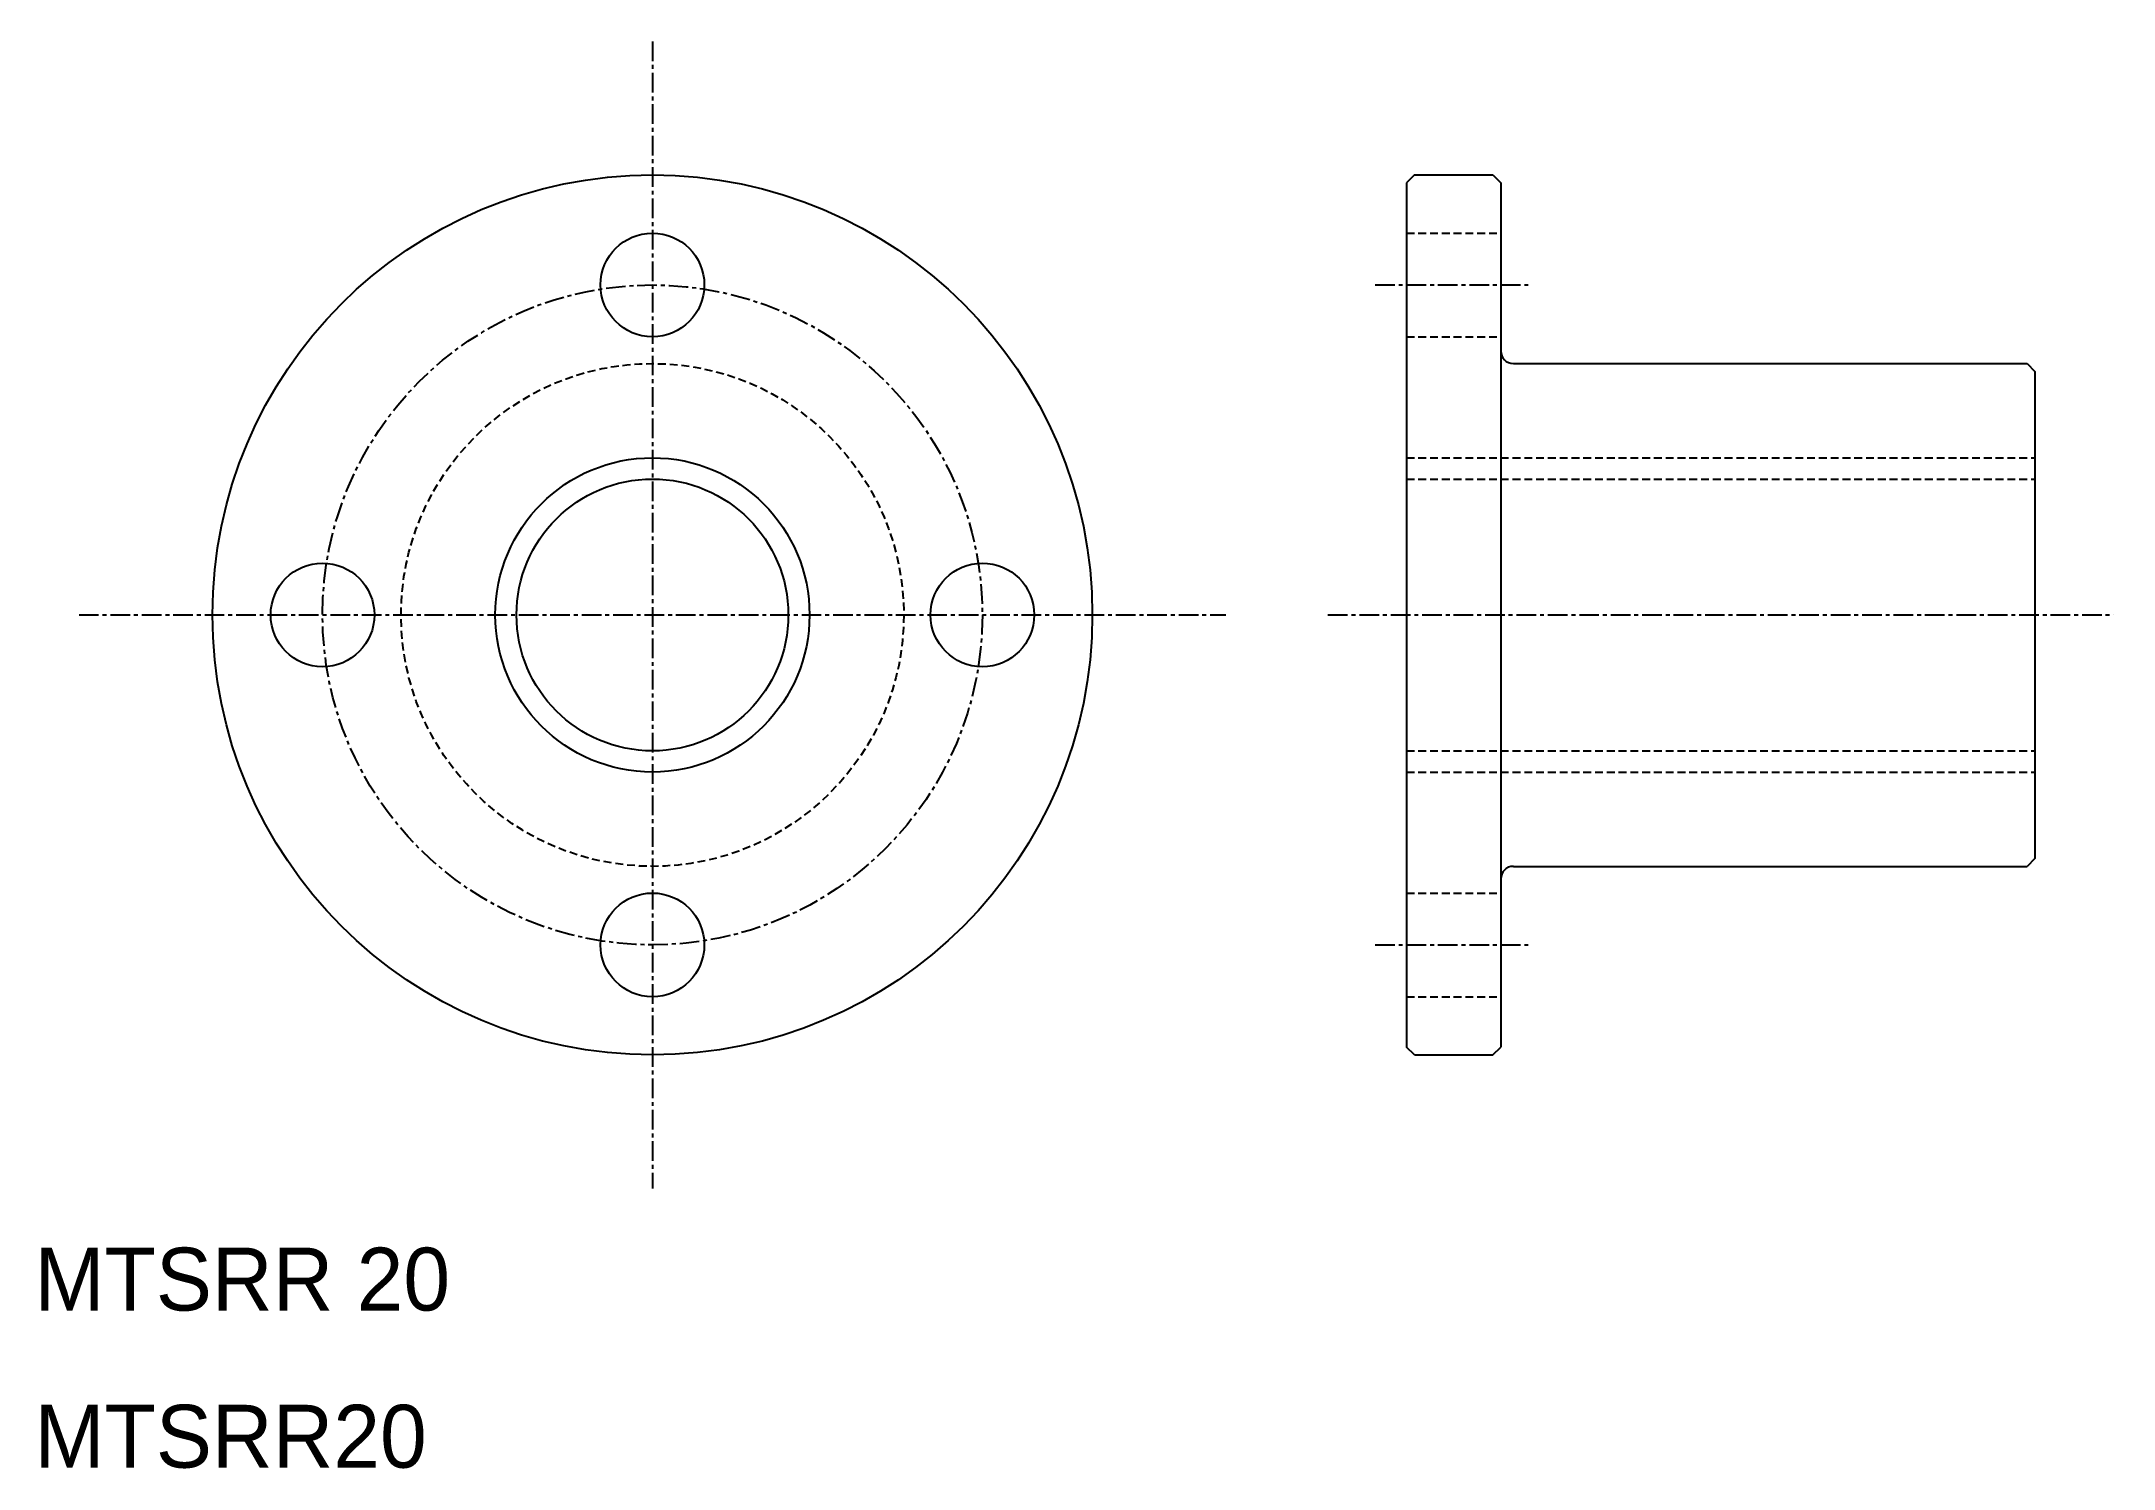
# Model space of a CAD drawing. Extents: x 10 to 142, y 10 to 101.
import ezdxf

# ---------------------------------------------------------------- set-up
doc = ezdxf.new("R2010")
doc.units = 0
doc.linetypes.add('CENTER', pattern=[2, 1.25, -0.25, 0.25, -0.25])
doc.linetypes.add('DASHED', pattern=[0.75, 0.5, -0.25])
doc.layers.get('0').update_dxf_attribs({"linetype": 'CONTINUOUS'})
doc.layers.add('CENTER', color=1, linetype='CENTER')

msp = doc.modelspace()

# ---------------------------------------------------------------- linework, layer by layer
at = {"color": 7, "linetype": 'CONTINUOUS'}
for p, q in [((97.83, 92.27), (97.33, 91.77)), ((97.33, 91.77), (97.33, 36.77)), ((97.83, 92.27), (102.83, 92.27)), ((102.83, 92.27), (103.33, 91.77)), ((103.33, 91.77), (103.33, 36.77)), ((104.13, 80.27), (136.83, 80.27)), ((136.83, 80.27), (137.33, 79.77)), ((137.33, 79.77), (137.33, 48.77)), ((97.33, 78.27), (97.33, 78.27)), ((104.13, 48.27), (136.83, 48.27)), ((137.33, 48.77), (136.83, 48.27)), ((97.83, 36.27), (97.33, 36.77)), ((97.83, 36.27), (102.83, 36.27)), ((102.83, 36.27), (103.33, 36.77))]:
    msp.add_line(p, q, dxfattribs=at)
at = {"color": 3, "linetype": 'DASHED'}
for p, q in [((97.33, 88.57), (103.33, 88.57)), ((97.33, 81.97), (103.33, 81.97)), ((97.33, 74.27), (137.33, 74.27)), ((97.33, 72.92), (137.33, 72.92)), ((97.33, 55.62), (137.33, 55.62)), ((97.33, 54.27), (137.33, 54.27)), ((97.33, 46.57), (103.33, 46.57)), ((97.33, 39.97), (103.33, 39.97))]:
    msp.add_line(p, q, dxfattribs=at)
at = {"color": 7, "linetype": 'CONTINUOUS'}
for centre, radius in [((49.33, 64.27), 28), ((49.33, 85.27), 3.3), ((49.33, 64.27), 8.65), ((28.33, 64.27), 3.3), ((70.33, 64.27), 3.3), ((49.33, 43.27), 3.3)]:
    msp.add_circle(centre, radius, dxfattribs=at)
at = {"color": 3, "linetype": 'DASHED'}
msp.add_circle((49.33, 64.27), 16, dxfattribs=at)
at = {"color": 3}
msp.add_circle((49.33, 64.27), 10, dxfattribs=at)
at = {"color": 7, "linetype": 'CONTINUOUS'}
for centre, start, end in [((104.13, 81.07), 180, 270), ((104.13, 47.47), 90, 180)]:
    msp.add_arc(centre, 0.8, start, end, dxfattribs=at)
at = {"layer": 'CENTER', "color": 1, "linetype": 'CENTER'}
for p, q in [((49.33, 100.77), (49.33, 27.77)), ((95.33, 85.27), (105.33, 85.27)), ((12.83, 64.27), (85.83, 64.27)), ((92.33, 64.27), (142.33, 64.27)), ((95.33, 43.27), (105.33, 43.27))]:
    msp.add_line(p, q, dxfattribs=at)
msp.add_circle((49.33, 64.27), 21, dxfattribs=at)

# ---------------------------------------------------------------- texts
at = {"color": 7, "linetype": 'CONTINUOUS'}
for s, p in [('MTSRR 20', (10, 20)), ('MTSRR20', (10, 10))]:
    msp.add_text(s, height=4, dxfattribs=at).set_placement(p)

doc.saveas('drawing.dxf')
